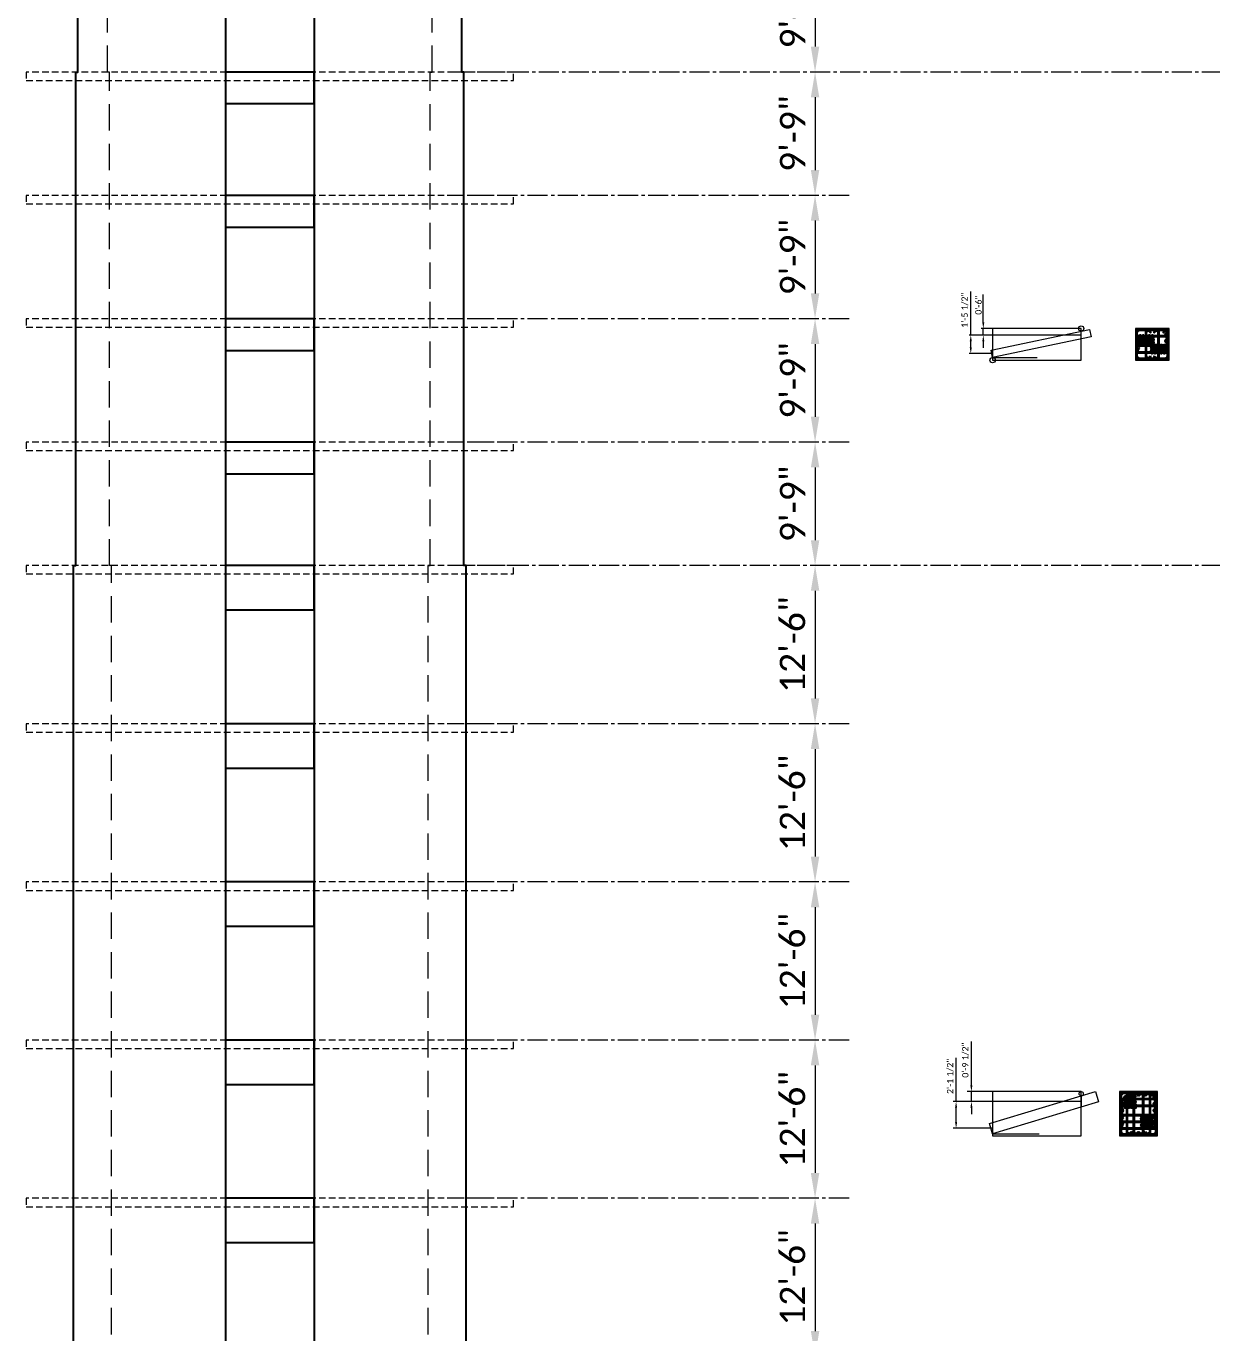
# Model space of a CAD drawing. Header units: inches. Extents: x -30573 to 11520, y -22457 to 4202.
# Drawn here: x 2883 to 4007, y -1676 to -437 of the extents above; entities that cross this region are included whole.
import ezdxf

# ---------------------------------------------------------------- set-up
doc = ezdxf.new("R2010")
doc.units = ezdxf.units.IN
doc.header["$PDMODE"] = 35
doc.linetypes.add('CENTER2', pattern=[28.575, 19.05, -3.175, 3.175, -3.175])
doc.linetypes.add('HIDDEN2', pattern=[0.1875, 0.125, -0.0625])
doc.layers.get('Defpoints').update_dxf_attribs({"lineweight": 70})
for name, color, linetype, lineweight in [('ACERO1', 6, 'Continuous', 50), ('ACERO2', 5, 'Continuous', 30), ('CONCRETO3', 4, 'Continuous', 25), ('CONCRETO7', 8, 'Continuous', 9), ('Ejes', 8, 'CENTER2', 9), ('PROY', 8, 'HIDDEN2', 9), ('TEXTO', 1, 'Continuous', 13)]:
    doc.layers.add(name, color=color, linetype=linetype, lineweight=lineweight)
doc.styles.add('A3_32', font='calibri.ttf', dxfattribs={"height": 6})
doc.styles.add('CopyA1_16', font='calibri.ttf', dxfattribs={"height": 24})
doc.dimstyles.new('Copy-PONDERA1_16', dxfattribs={"dimscale": 0, "dimtxt": 24, "dimasz": 24, "dimexe": 1.25, "dimexo": 0.625, "dimgap": 9, "dimtad": 1, "dimdec": 1, "dimrnd": 0.5, "dimzin": 1, "dimdsep": 46, "dimlunit": 4, "dimtxsty": 'CopyA1_16', "dimcen": 0.5, "dimse1": 1, "dimse2": 1, "dimclrd": 256, "dimclrt": 256, "dimadec": 1, "dimazin": 0, "dimtfac": 1, "dimtdec": 1, "dimtmove": 0, "dimatfit": 3, "dimfxl": 1, "dimfrac": 2, "dimlwd": 13, "dimarcsym": 0})
doc.dimstyles.new('PONDERA3_32', dxfattribs={"dimscale": 0, "dimtxt": 6, "dimasz": 6, "dimexe": 1.25, "dimexo": 0.625, "dimgap": 1.5, "dimtad": 1, "dimdec": 1, "dimrnd": 0.5, "dimzin": 1, "dimdsep": 46, "dimlunit": 4, "dimtxsty": 'A3_32', "dimcen": 0.5, "dimse1": 1, "dimse2": 1, "dimclrd": 256, "dimclrt": 256, "dimadec": 1, "dimazin": 0, "dimtfac": 1, "dimtdec": 1, "dimtmove": 0, "dimatfit": 3, "dimfxl": 1, "dimfrac": 2, "dimlwd": 13, "dimarcsym": 0})

# ---------------------------------------------------------------- blocks, each defined once
blk = doc.blocks.new('*D77')
at = {"layer": 'Defpoints', "color": 0, "transparency": 16777216}
for p in [(3631.3, -1548.4), (3631.3, -1698.4), (3631.3, -1698.4)]:
    blk.add_point(p, dxfattribs=at)
at = {"layer": 'TEXTO', "lineweight": 13, "transparency": 16777216}
blk.add_line((3631.3, -1572.4), (3631.3, -1674.4), dxfattribs=at)
at = {"layer": 'TEXTO', "transparency": 16777216}
for points in [[(3627.3, -1572.4), (3635.3, -1572.4), (3631.3, -1548.4)], [(3627.3, -1674.4), (3635.3, -1674.4), (3631.3, -1698.4)]]:
    blk.add_solid(points, dxfattribs=at)
at = {"layer": 'TEXTO', "transparency": 16777216, "insert": (3610, -1623.4), "char_height": 24, "attachment_point": 5, "rotation": 90, "style": 'CopyA1_16'}
blk.add_mtext('12\'-6"', dxfattribs=at)
blk = doc.blocks.new('*D78')
at = {"layer": 'Defpoints', "color": 0, "transparency": 16777216}
for p in [(3631.3, -1398.4), (3631.3, -1548.4), (3631.3, -1548.4)]:
    blk.add_point(p, dxfattribs=at)
at = {"layer": 'TEXTO', "lineweight": 13, "transparency": 16777216}
blk.add_line((3631.3, -1422.4), (3631.3, -1524.4), dxfattribs=at)
at = {"layer": 'TEXTO', "transparency": 16777216}
for points in [[(3627.3, -1422.4), (3635.3, -1422.4), (3631.3, -1398.4)], [(3627.3, -1524.4), (3635.3, -1524.4), (3631.3, -1548.4)]]:
    blk.add_solid(points, dxfattribs=at)
at = {"layer": 'TEXTO', "transparency": 16777216, "insert": (3610, -1473.4), "char_height": 24, "attachment_point": 5, "rotation": 90, "style": 'CopyA1_16'}
blk.add_mtext('12\'-6"', dxfattribs=at)
blk = doc.blocks.new('*D79')
at = {"layer": 'Defpoints', "color": 0, "transparency": 16777216}
for p in [(3631.3, -1248.4), (3631.3, -1398.4), (3631.3, -1398.4)]:
    blk.add_point(p, dxfattribs=at)
at = {"layer": 'TEXTO', "lineweight": 13, "transparency": 16777216}
blk.add_line((3631.3, -1272.4), (3631.3, -1374.4), dxfattribs=at)
at = {"layer": 'TEXTO', "transparency": 16777216}
for points in [[(3627.3, -1272.4), (3635.3, -1272.4), (3631.3, -1248.4)], [(3627.3, -1374.4), (3635.3, -1374.4), (3631.3, -1398.4)]]:
    blk.add_solid(points, dxfattribs=at)
at = {"layer": 'TEXTO', "transparency": 16777216, "insert": (3610, -1323.4), "char_height": 24, "attachment_point": 5, "rotation": 90, "style": 'CopyA1_16'}
blk.add_mtext('12\'-6"', dxfattribs=at)
blk = doc.blocks.new('*D80')
at = {"layer": 'Defpoints', "color": 0, "transparency": 16777216}
for p in [(3631.3, -1098.4), (3631.3, -1248.4), (3631.3, -1248.4)]:
    blk.add_point(p, dxfattribs=at)
at = {"layer": 'TEXTO', "lineweight": 13, "transparency": 16777216}
blk.add_line((3631.3, -1122.4), (3631.3, -1224.4), dxfattribs=at)
at = {"layer": 'TEXTO', "transparency": 16777216}
for points in [[(3627.3, -1122.4), (3635.3, -1122.4), (3631.3, -1098.4)], [(3627.3, -1224.4), (3635.3, -1224.4), (3631.3, -1248.4)]]:
    blk.add_solid(points, dxfattribs=at)
at = {"layer": 'TEXTO', "transparency": 16777216, "insert": (3610, -1173.4), "char_height": 24, "attachment_point": 5, "rotation": 90, "style": 'CopyA1_16'}
blk.add_mtext('12\'-6"', dxfattribs=at)
blk = doc.blocks.new('*D81')
at = {"layer": 'Defpoints', "color": 0, "transparency": 16777216}
for p in [(3631.3, -948.4), (3631.3, -1098.4), (3631.3, -1098.4)]:
    blk.add_point(p, dxfattribs=at)
at = {"layer": 'TEXTO', "lineweight": 13, "transparency": 16777216}
blk.add_line((3631.3, -972.4), (3631.3, -1074.4), dxfattribs=at)
at = {"layer": 'TEXTO', "transparency": 16777216}
for points in [[(3627.3, -972.4), (3635.3, -972.4), (3631.3, -948.4)], [(3627.3, -1074.4), (3635.3, -1074.4), (3631.3, -1098.4)]]:
    blk.add_solid(points, dxfattribs=at)
at = {"layer": 'TEXTO', "transparency": 16777216, "insert": (3610, -1023.4), "char_height": 24, "attachment_point": 5, "rotation": 90, "style": 'CopyA1_16'}
blk.add_mtext('12\'-6"', dxfattribs=at)
blk = doc.blocks.new('*D82')
at = {"layer": 'Defpoints', "color": 0, "transparency": 16777216}
for p in [(3631.3, -831.4), (3631.3, -948.4), (3631.3, -948.4)]:
    blk.add_point(p, dxfattribs=at)
at = {"layer": 'TEXTO', "lineweight": 13, "transparency": 16777216}
blk.add_line((3631.3, -855.4), (3631.3, -924.4), dxfattribs=at)
at = {"layer": 'TEXTO', "transparency": 16777216}
for points in [[(3627.3, -855.4), (3635.3, -855.4), (3631.3, -831.4)], [(3627.3, -924.4), (3635.3, -924.4), (3631.3, -948.4)]]:
    blk.add_solid(points, dxfattribs=at)
at = {"layer": 'TEXTO', "transparency": 16777216, "insert": (3610, -889.9), "char_height": 24, "attachment_point": 5, "rotation": 90, "style": 'CopyA1_16'}
blk.add_mtext('9\'-9"', dxfattribs=at)
blk = doc.blocks.new('*D83')
at = {"layer": 'Defpoints', "color": 0, "transparency": 16777216}
for p in [(3631.3, -714.4), (3631.3, -831.4), (3631.3, -831.4)]:
    blk.add_point(p, dxfattribs=at)
at = {"layer": 'TEXTO', "lineweight": 13, "transparency": 16777216}
blk.add_line((3631.3, -738.4), (3631.3, -807.4), dxfattribs=at)
at = {"layer": 'TEXTO', "transparency": 16777216}
for points in [[(3627.3, -738.4), (3635.3, -738.4), (3631.3, -714.4)], [(3627.3, -807.4), (3635.3, -807.4), (3631.3, -831.4)]]:
    blk.add_solid(points, dxfattribs=at)
at = {"layer": 'TEXTO', "transparency": 16777216, "insert": (3610, -772.9), "char_height": 24, "attachment_point": 5, "rotation": 90, "style": 'CopyA1_16'}
blk.add_mtext('9\'-9"', dxfattribs=at)
blk = doc.blocks.new('*D84')
at = {"layer": 'Defpoints', "color": 0, "transparency": 16777216}
for p in [(3631.3, -597.4), (3631.3, -714.4), (3631.3, -714.4)]:
    blk.add_point(p, dxfattribs=at)
at = {"layer": 'TEXTO', "lineweight": 13, "transparency": 16777216}
blk.add_line((3631.3, -621.4), (3631.3, -690.4), dxfattribs=at)
at = {"layer": 'TEXTO', "transparency": 16777216}
for points in [[(3627.3, -621.4), (3635.3, -621.4), (3631.3, -597.4)], [(3627.3, -690.4), (3635.3, -690.4), (3631.3, -714.4)]]:
    blk.add_solid(points, dxfattribs=at)
at = {"layer": 'TEXTO', "transparency": 16777216, "insert": (3610, -655.9), "char_height": 24, "attachment_point": 5, "rotation": 90, "style": 'CopyA1_16'}
blk.add_mtext('9\'-9"', dxfattribs=at)
blk = doc.blocks.new('*D85')
at = {"layer": 'Defpoints', "color": 0, "transparency": 16777216}
for p in [(3631.3, -480.4), (3631.3, -597.4), (3631.3, -597.4)]:
    blk.add_point(p, dxfattribs=at)
at = {"layer": 'TEXTO', "lineweight": 13, "transparency": 16777216}
blk.add_line((3631.3, -504.4), (3631.3, -573.4), dxfattribs=at)
at = {"layer": 'TEXTO', "transparency": 16777216}
for points in [[(3627.3, -504.4), (3635.3, -504.4), (3631.3, -480.4)], [(3627.3, -573.4), (3635.3, -573.4), (3631.3, -597.4)]]:
    blk.add_solid(points, dxfattribs=at)
at = {"layer": 'TEXTO', "transparency": 16777216, "insert": (3610, -538.9), "char_height": 24, "attachment_point": 5, "rotation": 90, "style": 'CopyA1_16'}
blk.add_mtext('9\'-9"', dxfattribs=at)
blk = doc.blocks.new('*D86')
at = {"layer": 'Defpoints', "color": 0, "transparency": 16777216}
for p in [(3631.3, -363.4), (3631.3, -480.4), (3631.3, -480.4)]:
    blk.add_point(p, dxfattribs=at)
at = {"layer": 'TEXTO', "lineweight": 13, "transparency": 16777216}
blk.add_line((3631.3, -387.4), (3631.3, -456.4), dxfattribs=at)
at = {"layer": 'TEXTO', "transparency": 16777216}
for points in [[(3627.3, -387.4), (3635.3, -387.4), (3631.3, -363.4)], [(3627.3, -456.4), (3635.3, -456.4), (3631.3, -480.4)]]:
    blk.add_solid(points, dxfattribs=at)
at = {"layer": 'TEXTO', "transparency": 16777216, "insert": (3610, -421.9), "char_height": 24, "attachment_point": 5, "rotation": 90, "style": 'CopyA1_16'}
blk.add_mtext('9\'-9"', dxfattribs=at)
blk = doc.blocks.new('#4')
at = {"layer": 'ACERO1'}
h = blk.add_hatch(dxfattribs=at)
h.set_pattern_fill('ANSI31', color=256, scale=0.05)
h.set_pattern_definition([(45, (739.90264, 636.13107), (-0.112253202, 0.112253202), [])])
edge = h.paths.add_edge_path()
edge.add_arc((0, 0), 0.25, 0, 360)
blk.add_circle((0, 0), 0.25, dxfattribs=at)
blk = doc.blocks.new('#11')
at = {"layer": 'ACERO1'}
h = blk.add_hatch(dxfattribs=at)
h.set_pattern_fill('ANSI31', color=256, scale=0.05)
h.set_pattern_definition([(45, (739.44426, 708.37343), (-0.112253202, 0.112253202), [])])
edge = h.paths.add_edge_path()
edge.add_arc((0, 0), 0.705, 0, 360)
blk.add_circle((0, 0), 0.705, dxfattribs=at)
blk = doc.blocks.new('*D189')
at = {"layer": 'Defpoints', "color": 0, "transparency": 16777216}
for p in [(3765, -1456.6), (3765, -1456.6), (3765, -1482)]:
    blk.add_point(p, dxfattribs=at)
at = {"layer": 'TEXTO', "lineweight": 13, "transparency": 16777216}
for p, q in [((3765, -1456.6), (3765, -1415.1)), ((3765, -1476), (3765, -1462.6))]:
    blk.add_line(p, q, dxfattribs=at)
at = {"layer": 'TEXTO', "transparency": 16777216}
for points in [[(3764, -1462.6), (3766, -1462.6), (3765, -1456.6)], [(3764, -1476), (3766, -1476), (3765, -1482)]]:
    blk.add_solid(points, dxfattribs=at)
at = {"layer": 'TEXTO', "transparency": 16777216, "insert": (3759.5, -1432.8), "char_height": 6, "attachment_point": 5, "rotation": 90, "style": 'A3_32'}
blk.add_mtext('2\'-1 1/2"', dxfattribs=at)
blk = doc.blocks.new('*D190')
at = {"layer": 'Defpoints', "color": 0, "transparency": 16777216}
for p in [(3779.5, -1447.3), (3779.5, -1447.3), (3779.5, -1456.6)]:
    blk.add_point(p, dxfattribs=at)
at = {"layer": 'TEXTO', "lineweight": 13, "transparency": 16777216}
for p, q in [((3779.5, -1441.3), (3779.5, -1399.6)), ((3779.5, -1456.6), (3779.5, -1447.3)), ((3779.5, -1462.6), (3779.5, -1468.6))]:
    blk.add_line(p, q, dxfattribs=at)
at = {"layer": 'TEXTO', "transparency": 16777216}
for points in [[(3778.5, -1441.3), (3780.5, -1441.3), (3779.5, -1447.3)], [(3778.5, -1462.6), (3780.5, -1462.6), (3779.5, -1456.6)]]:
    blk.add_solid(points, dxfattribs=at)
at = {"layer": 'TEXTO', "transparency": 16777216, "insert": (3773.9, -1417.4), "char_height": 6, "attachment_point": 5, "rotation": 90, "style": 'A3_32'}
blk.add_mtext('0\'-9 1/2"', dxfattribs=at)
blk = doc.blocks.new('*D191')
at = {"layer": 'Defpoints', "color": 0, "transparency": 16777216}
for p in [(3778.9, -729.9), (3778.9, -729.9), (3778.9, -747.5)]:
    blk.add_point(p, dxfattribs=at)
at = {"layer": 'TEXTO', "lineweight": 13, "transparency": 16777216}
for p, q in [((3778.9, -729.9), (3778.9, -688.7)), ((3778.9, -741.5), (3778.9, -735.9))]:
    blk.add_line(p, q, dxfattribs=at)
at = {"layer": 'TEXTO', "transparency": 16777216}
for points in [[(3777.9, -735.9), (3779.9, -735.9), (3778.9, -729.9)], [(3777.9, -741.5), (3779.9, -741.5), (3778.9, -747.5)]]:
    blk.add_solid(points, dxfattribs=at)
at = {"layer": 'TEXTO', "transparency": 16777216, "insert": (3773.3, -706.3), "char_height": 6, "attachment_point": 5, "rotation": 90, "style": 'A3_32'}
blk.add_mtext('1\'-5 1/2"', dxfattribs=at)
blk = doc.blocks.new('*D192')
at = {"layer": 'Defpoints', "color": 0, "transparency": 16777216}
for p in [(3790.8, -723.7), (3790.8, -723.7), (3790.8, -729.9)]:
    blk.add_point(p, dxfattribs=at)
at = {"layer": 'TEXTO', "lineweight": 13, "transparency": 16777216}
for p, q in [((3790.8, -717.7), (3790.8, -691.4)), ((3790.8, -729.9), (3790.8, -723.7)), ((3790.8, -735.9), (3790.8, -741.9))]:
    blk.add_line(p, q, dxfattribs=at)
at = {"layer": 'TEXTO', "transparency": 16777216}
for points in [[(3789.8, -717.7), (3791.8, -717.7), (3790.8, -723.7)], [(3789.8, -735.9), (3791.8, -735.9), (3790.8, -729.9)]]:
    blk.add_solid(points, dxfattribs=at)
at = {"layer": 'TEXTO', "transparency": 16777216, "insert": (3786.2, -701.5), "char_height": 6, "attachment_point": 5, "rotation": 90, "style": 'A3_32'}
blk.add_mtext('0\'-6"', dxfattribs=at)

msp = doc.modelspace()

# ---------------------------------------------------------------- linework, layer by layer
at = {"layer": 'ACERO2'}
for points in [[(3938.886, -734.989), (3938.532, -735.342), (3936.411, -733.221, -0.66817864), (3937.471, -730.66), (3964.483, -730.66, -0.66817864), (3965.544, -733.221), (3963.422, -735.342), (3963.069, -734.989), (3965.19, -732.867, 0.66817864), (3964.483, -731.16), (3937.471, -731.16, 0.66817864), (3936.764, -732.867)], [(3949.134, -749.766), (3949.488, -750.12), (3947.367, -752.241, -0.66817864), (3944.806, -751.181), (3944.806, -726.169, -0.66817864), (3947.367, -725.108), (3949.488, -727.23), (3949.134, -727.583), (3947.013, -725.462, 0.66817864), (3945.306, -726.169), (3945.306, -751.181, 0.66817864), (3947.013, -751.888)], [(3952.832, -749.766), (3952.478, -750.12), (3954.6, -752.241, 0.66817864), (3957.16, -751.181), (3957.16, -726.169, 0.66817864), (3954.6, -725.108), (3952.478, -727.23), (3952.832, -727.583), (3954.953, -725.462, -0.66817864), (3956.66, -726.169), (3956.66, -751.181, -0.66817864), (3954.953, -751.888)], [(3938.886, -735.852), (3938.532, -735.499), (3936.411, -737.62, 0.66817864), (3937.471, -740.181), (3964.483, -740.181, 0.66817864), (3965.544, -737.62), (3963.422, -735.499), (3963.069, -735.852), (3965.19, -737.974, -0.66817864), (3964.483, -739.681), (3937.471, -739.681, -0.66817864), (3936.764, -737.974)], [(3938.886, -742.373), (3938.532, -742.019), (3936.411, -744.14, 0.66817864), (3937.471, -746.701), (3964.483, -746.701, 0.66817864), (3965.544, -744.14), (3963.422, -742.019), (3963.069, -742.373), (3965.19, -744.494, -0.66817864), (3964.483, -746.201), (3937.471, -746.201, -0.66817864), (3936.764, -744.494)], [(3931.103, -1485.352), (3931.456, -1485.705), (3929.335, -1487.826, -0.66817864), (3926.774, -1486.766), (3926.774, -1449.754, -0.66817864), (3929.335, -1448.693), (3931.456, -1450.815), (3931.103, -1451.168), (3928.982, -1449.047, 0.66817864), (3927.274, -1449.754), (3927.274, -1486.766, 0.66817864), (3928.982, -1487.473)], [(3937.516, -1485.352), (3937.869, -1485.705), (3935.748, -1487.826, -0.66817864), (3933.187, -1486.766), (3933.187, -1449.754, -0.66817864), (3935.748, -1448.693), (3937.869, -1450.815), (3937.516, -1451.168), (3935.394, -1449.047, 0.66817864), (3933.687, -1449.754), (3933.687, -1486.766, 0.66817864), (3935.394, -1487.473)], [(3938.271, -1485.352), (3937.918, -1485.705), (3940.039, -1487.826, 0.66817864), (3942.6, -1486.766), (3942.6, -1449.754, 0.66817864), (3940.039, -1448.693), (3937.918, -1450.815), (3938.271, -1451.168), (3940.393, -1449.047, -0.66817864), (3942.1, -1449.754), (3942.1, -1486.766, -0.66817864), (3940.393, -1487.473)], [(3944.684, -1485.352), (3944.33, -1485.705), (3946.452, -1487.826, 0.66817864), (3949.012, -1486.766), (3949.012, -1449.754, 0.66817864), (3946.452, -1448.693), (3944.33, -1450.815), (3944.684, -1451.168), (3946.805, -1449.047, -0.66817864), (3948.512, -1449.754), (3948.512, -1486.766, -0.66817864), (3946.805, -1487.473)], [(3923.796, -1458.4), (3923.442, -1458.754), (3921.321, -1456.633, -0.66817864), (3922.382, -1454.072), (3953.393, -1454.072, -0.66817864), (3954.454, -1456.633), (3952.333, -1458.754), (3951.979, -1458.4), (3954.101, -1456.279, 0.66817864), (3953.393, -1454.572), (3922.382, -1454.572, 0.66817864), (3921.675, -1456.279)], [(3923.796, -1464.747), (3923.442, -1465.101), (3921.321, -1462.98, -0.66817864), (3922.382, -1460.419), (3953.393, -1460.419, -0.66817864), (3954.454, -1462.98), (3952.333, -1465.101), (3951.979, -1464.747), (3954.101, -1462.626, 0.66817864), (3953.393, -1460.919), (3922.382, -1460.919, 0.66817864), (3921.675, -1462.626)], [(3923.796, -1465.437), (3923.442, -1465.084), (3921.321, -1467.205, 0.66817864), (3922.382, -1469.766), (3953.393, -1469.766, 0.66817864), (3954.454, -1467.205), (3952.333, -1465.084), (3951.979, -1465.437), (3954.101, -1467.559, -0.66817864), (3953.393, -1469.266), (3922.382, -1469.266, -0.66817864), (3921.675, -1467.559)], [(3923.796, -1471.784), (3923.442, -1471.431), (3921.321, -1473.552, 0.66817864), (3922.382, -1476.113), (3953.393, -1476.113, 0.66817864), (3954.454, -1473.552), (3952.333, -1471.431), (3951.979, -1471.784), (3954.101, -1473.906, -0.66817864), (3953.393, -1475.613), (3922.382, -1475.613, -0.66817864), (3921.675, -1473.906)], [(3923.796, -1478.131), (3923.442, -1477.778), (3921.321, -1479.899, 0.66817864), (3922.382, -1482.46), (3953.393, -1482.46, 0.66817864), (3954.454, -1479.899), (3952.333, -1477.778), (3951.979, -1478.131), (3954.101, -1480.253, -0.66817864), (3953.393, -1481.96), (3922.382, -1481.96, -0.66817864), (3921.675, -1480.253)]]:
    msp.add_lwpolyline(points, format="xyb", close=True, dxfattribs=at)
for points in [[(3964.483, -724.669), (3937.483, -724.669, 0.41421356), (3935.983, -726.169), (3935.983, -751.181, 0.41421356), (3937.483, -752.681), (3964.483, -752.681, 0.41421356), (3965.983, -751.181), (3965.983, -726.169, 0.66817864), (3963.422, -725.108), (3961.301, -727.23), (3961.655, -727.583), (3963.776, -725.462, -0.66817864), (3965.483, -726.169), (3965.483, -751.181, -0.41421356), (3964.483, -752.181), (3937.483, -752.181, -0.41421356), (3936.483, -751.181), (3936.483, -726.169, -0.41421356), (3937.483, -725.169), (3963.362, -725.169)], [(3965.483, -727.29), (3963.422, -729.351), (3963.069, -728.997), (3965.19, -726.876, 0.19891237), (3965.483, -726.169)], [(3953.393, -1448.254), (3922.393, -1448.254, 0.41421356), (3920.893, -1449.754), (3920.893, -1486.766, 0.41421356), (3922.393, -1488.266), (3953.393, -1488.266, 0.41421356), (3954.893, -1486.766), (3954.893, -1449.754, 0.66817864), (3952.333, -1448.693), (3950.211, -1450.815), (3950.565, -1451.168), (3952.686, -1449.047, -0.66817864), (3954.393, -1449.754), (3954.393, -1486.766, -0.41421356), (3953.393, -1487.766), (3922.393, -1487.766, -0.41421356), (3921.393, -1486.766), (3921.393, -1449.754, -0.41421356), (3922.393, -1448.754), (3952.272, -1448.754)], [(3954.393, -1450.875), (3952.333, -1452.936), (3951.979, -1452.583), (3954.101, -1450.461, 0.19891237), (3954.393, -1449.754)]]:
    msp.add_lwpolyline(points, format="xyb", dxfattribs=at)
at = {"layer": 'CONCRETO3'}
for points in [[(2928.428, -2802.441), (2928.428, -948.441), (2930.428, -948.441), (2930.428, -480.441), (2932.428, -480.441), (2932.428, 104.559), (2934.428, 104.559), (2934.428, 1274.559), (2936.428, 1274.559), (2936.428, 1859.559), (3072.428, 1859.559), (3072.428, -2802.441)], [(3300.428, -2802.441), (3300.428, -948.441), (3298.428, -948.441), (3298.428, -480.441), (3296.428, -480.441), (3296.428, 104.559), (3294.428, 104.559), (3294.428, 1274.559), (3292.428, 1274.559), (3292.428, 1859.559), (3156.428, 1859.559), (3156.428, -2802.441)], [(3072.428, -510.441), (3156.428, -510.441), (3156.428, -480.441), (3072.428, -480.441)], [(3072.428, -627.441), (3156.428, -627.441), (3156.428, -597.441), (3072.428, -597.441)], [(3072.428, -744.441), (3156.428, -744.441), (3156.428, -714.441), (3072.428, -714.441)], [(3072.428, -861.441), (3156.428, -861.441), (3156.428, -831.441), (3072.428, -831.441)], [(3072.428, -990.441), (3156.428, -990.441), (3156.428, -948.441), (3072.428, -948.441)], [(3072.428, -1140.441), (3156.428, -1140.441), (3156.428, -1098.441), (3072.428, -1098.441)], [(3072.428, -1290.441), (3156.428, -1290.441), (3156.428, -1248.441), (3072.428, -1248.441)], [(3072.428, -1440.441), (3156.428, -1440.441), (3156.428, -1398.441), (3072.428, -1398.441)], [(3072.428, -1590.441), (3156.428, -1590.441), (3156.428, -1548.441), (3072.428, -1548.441)]]:
    msp.add_lwpolyline(points, close=True, dxfattribs=at)
at = {"layer": 'CONCRETO7'}
for p, q in [((3883.579, -729.874), (3777.528, -729.874)), ((3799.579, -723.681), (3788.793, -723.681)), ((3883.579, -733.568), (3883.579, -726.181)), ((3799.579, -747.487), (3777.528, -747.487)), ((3799.579, -751.181), (3799.579, -743.793)), ((3799.579, -751.181), (3841.693, -751.181)), ((3799.579, -1447.266), (3775.49, -1447.266)), ((3883.579, -1456.563), (3762.341, -1456.563)), ((3883.579, -1451.266), (3883.579, -1461.859)), ((3799.579, -1481.969), (3762.341, -1481.969)), ((3799.579, -1476.672), (3799.579, -1487.266)), ((3799.579, -1487.266), (3843.842, -1487.266))]:
    msp.add_line(p, q, dxfattribs=at)
for points in [[(3798.096, -744.105), (3891.584, -724.502), (3893.068, -731.578), (3799.579, -751.181)], [(3799.579, -753.681), (3883.579, -753.681), (3883.579, -723.681), (3799.579, -723.681)], [(3934.983, -753.681), (3966.983, -753.681), (3966.983, -723.681), (3934.983, -723.681)], [(3796.644, -1477.56), (3897.013, -1447.203), (3899.949, -1456.908), (3799.579, -1487.266)], [(3799.579, -1489.266), (3883.579, -1489.266), (3883.579, -1447.266), (3799.579, -1447.266)], [(3919.893, -1489.266), (3955.893, -1489.266), (3955.893, -1447.266), (3919.893, -1447.266)]]:
    msp.add_lwpolyline(points, close=True, dxfattribs=at)
for centre, radius in [((3883.579, -723.681), 2.5), ((3799.579, -753.681), 2.5), ((3883.579, -1449.266), 2)]:
    msp.add_circle(centre, radius, dxfattribs=at)
at = {"layer": 'Ejes'}
for p, q in [((5131.474, -480.441), (3282.428, -480.441)), ((3663.55, -597.441), (3282.428, -597.441)), ((3663.55, -714.441), (3282.428, -714.441)), ((3663.55, -831.441), (3282.428, -831.441)), ((5131.474, -948.441), (3282.428, -948.441)), ((3663.55, -1098.441), (3282.428, -1098.441)), ((3663.55, -1248.441), (3282.428, -1248.441)), ((3663.55, -1398.441), (3282.428, -1398.441)), ((3663.55, -1548.441), (3282.428, -1548.441))]:
    msp.add_line(p, q, dxfattribs=at)
at = {"layer": 'PROY', "ltscale": 200}
for points in [[(2964.428, -2802.441), (2964.428, -948.441), (2962.428, -948.441), (2962.428, -480.441), (2960.428, -480.441), (2960.428, 104.559), (2958.428, 104.559), (2958.428, 1274.559), (2956.428, 1274.559), (2956.428, 1859.559), (2946.428, 1859.559)], [(3264.428, -2802.441), (3264.428, -948.441), (3266.428, -948.441), (3266.428, -480.441), (3268.428, -480.441), (3268.428, 104.559), (3270.428, 104.559), (3270.428, 1274.559), (3272.428, 1274.559), (3272.428, 1859.559), (3282.428, 1859.559)]]:
    msp.add_lwpolyline(points, dxfattribs=at)
at = {"layer": 'PROY', "ltscale": 50}
for points in [[(2883.423, -488.441), (3345.433, -488.441), (3345.433, -480.441), (2883.423, -480.441)], [(2883.423, -605.441), (3345.433, -605.441), (3345.433, -597.441), (2883.423, -597.441)], [(2883.423, -722.441), (3345.433, -722.441), (3345.433, -714.441), (2883.423, -714.441)], [(2883.423, -839.441), (3345.433, -839.441), (3345.433, -831.441), (2883.423, -831.441)], [(2883.423, -956.441), (3345.433, -956.441), (3345.433, -948.441), (2883.423, -948.441)], [(2883.423, -1106.441), (3345.433, -1106.441), (3345.433, -1098.441), (2883.423, -1098.441)], [(2883.423, -1256.441), (3345.433, -1256.441), (3345.433, -1248.441), (2883.423, -1248.441)], [(2883.423, -1406.441), (3345.433, -1406.441), (3345.433, -1398.441), (2883.423, -1398.441)], [(2883.423, -1556.441), (3345.433, -1556.441), (3345.433, -1548.441), (2883.423, -1548.441)]]:
    msp.add_lwpolyline(points, close=True, dxfattribs=at)
at = {"layer": 'PROY', "ltscale": 5}
for points in [[(3938.853, -730.595), (3951.903, -730.595), (3951.903, -737.825), (3938.853, -737.825)], [(3963.113, -739.537), (3950.063, -739.537), (3950.063, -746.767), (3963.113, -746.767)], [(3924.944, -1452.138), (3935.084, -1452.138), (3935.084, -1462.278), (3924.944, -1462.278)], [(3950.645, -1471.148), (3940.505, -1471.148), (3940.505, -1481.288), (3950.645, -1481.288)]]:
    msp.add_lwpolyline(points, close=True, dxfattribs=at)

# ---------------------------------------------------------------- block references
at = {"layer": 'CONCRETO7'}
for p in [(3939.558, -731.3), (3942.468, -731.3), (3945.378, -731.3), (3948.288, -731.3), (3951.198, -731.3), (3939.558, -734.21), (3939.558, -737.12), (3942.468, -734.21), (3942.468, -737.12), (3945.378, -734.21), (3945.378, -737.12), (3948.288, -734.21), (3948.288, -737.12), (3951.198, -734.21), (3951.198, -737.12), (3925.649, -1452.843), (3925.649, -1455.753), (3925.649, -1458.663), (3925.649, -1461.573), (3928.559, -1452.843), (3928.559, -1455.753), (3928.559, -1458.663), (3928.559, -1461.573), (3931.469, -1452.843), (3931.469, -1455.753), (3931.469, -1458.663), (3931.469, -1461.573), (3934.379, -1452.843), (3934.379, -1455.753), (3934.379, -1458.663), (3934.379, -1461.573)]:
    msp.add_blockref('#11', p, dxfattribs=at)
at = {"layer": 'CONCRETO7', "xscale": -1}
for p in [(3950.768, -740.242), (3950.768, -743.152), (3953.678, -740.242), (3953.678, -743.152), (3956.588, -740.242), (3956.588, -743.152), (3959.498, -740.242), (3959.498, -743.152), (3962.408, -740.242), (3962.408, -743.152), (3950.768, -746.062), (3953.678, -746.062), (3956.588, -746.062), (3959.498, -746.062), (3962.408, -746.062), (3941.21, -1471.853), (3941.21, -1474.763), (3944.12, -1471.853), (3944.12, -1474.763), (3947.03, -1471.853), (3947.03, -1474.763), (3949.94, -1471.853), (3949.94, -1474.763), (3941.21, -1477.673), (3941.21, -1480.583), (3944.12, -1477.673), (3944.12, -1480.583), (3947.03, -1477.673), (3947.03, -1480.583), (3949.94, -1477.673), (3949.94, -1480.583)]:
    msp.add_blockref('#11', p, dxfattribs=at)
at = {"layer": 'TEXTO', "xscale": -1}
for p in [(3936.952, -725.64), (3946.306, -725.431), (3955.66, -725.431), (3921.862, -1449.225), (3928.274, -1449.016), (3934.687, -1449.016), (3941.1, -1449.016), (3947.512, -1449.016)]:
    msp.add_blockref('#4', p, dxfattribs=at)
at = {"layer": 'TEXTO'}
for p in [(3965.015, -725.64), (3953.925, -1449.225)]:
    msp.add_blockref('#4', p, dxfattribs=at)
at = {"layer": 'TEXTO', "xscale": -1}
for p, rotation in [((3936.733, -732.16), 270), ((3936.733, -738.681), 270), ((3936.733, -745.201), 270), ((3965.015, -751.721), 180), ((3921.643, -1455.572), 270), ((3921.643, -1461.919), 270), ((3921.643, -1468.266), 270), ((3921.643, -1474.613), 270), ((3921.643, -1480.96), 270), ((3953.925, -1487.307), 180)]:
    msp.add_blockref('#4', p, dxfattribs=dict(at, rotation=rotation))
at = {"layer": 'TEXTO'}
for p, rotation in [((3965.233, -732.16), 90.00000000000001), ((3965.233, -738.681), 90.00000000000001), ((3936.952, -751.721), 180), ((3946.306, -751.931), 180), ((3955.66, -751.931), 180), ((3965.233, -745.201), 90.00000000000001), ((3954.143, -1455.572), 90.00000000000001), ((3954.143, -1461.919), 90.00000000000001), ((3954.143, -1468.266), 90.00000000000001), ((3954.143, -1474.613), 90.00000000000001), ((3954.143, -1480.96), 90.00000000000001), ((3921.862, -1487.307), 180), ((3928.274, -1487.516), 180), ((3934.687, -1487.516), 180), ((3941.1, -1487.516), 180), ((3947.512, -1487.516), 180)]:
    msp.add_blockref('#4', p, dxfattribs=dict(at, rotation=rotation))

# ---------------------------------------------------------------- dimensions: what is measured, and where the dimension line sits
for p1, p2, dimstyle, picture, middle in [((3631.327, -363.441), (3631.327, -480.441), 'Copy-PONDERA1_16', '*D86', (3610.032, -421.941)), ((3631.327, -480.441), (3631.327, -597.441), 'Copy-PONDERA1_16', '*D85', (3610.032, -538.941)), ((3631.327, -597.441), (3631.327, -714.441), 'Copy-PONDERA1_16', '*D84', (3610.032, -655.941)), ((3778.858, -747.487), (3778.858, -729.874), 'PONDERA3_32', '*D191', (3773.317, -706.274)), ((3790.806, -729.874), (3790.806, -723.681), 'PONDERA3_32', '*D192', (3786.232, -701.529)), ((3631.327, -714.441), (3631.327, -831.441), 'Copy-PONDERA1_16', '*D83', (3610.032, -772.941)), ((3631.327, -831.441), (3631.327, -948.441), 'Copy-PONDERA1_16', '*D82', (3610.032, -889.941)), ((3631.327, -948.441), (3631.327, -1098.441), 'Copy-PONDERA1_16', '*D81', (3610.032, -1023.441)), ((3631.327, -1098.441), (3631.327, -1248.441), 'Copy-PONDERA1_16', '*D80', (3610.032, -1173.441)), ((3631.327, -1248.441), (3631.327, -1398.441), 'Copy-PONDERA1_16', '*D79', (3610.032, -1323.441)), ((3631.327, -1398.441), (3631.327, -1548.441), 'Copy-PONDERA1_16', '*D78', (3610.032, -1473.441)), ((3779.481, -1456.563), (3779.481, -1447.266), 'PONDERA3_32', '*D190', (3773.94, -1417.43)), ((3765.044, -1481.969), (3765.044, -1456.563), 'PONDERA3_32', '*D189', (3759.503, -1432.823)), ((3631.327, -1548.441), (3631.327, -1698.441), 'Copy-PONDERA1_16', '*D77', (3610.032, -1623.441))]:
    dim = msp.add_aligned_dim(p1=p1, p2=p2, distance=0, dimstyle=dimstyle, override={"dimscale": 1}, dxfattribs=at)
    dim.commit()
    dim.dimension.update_dxf_attribs({"geometry": picture, "text_midpoint": middle})

doc.saveas('drawing.dxf')
